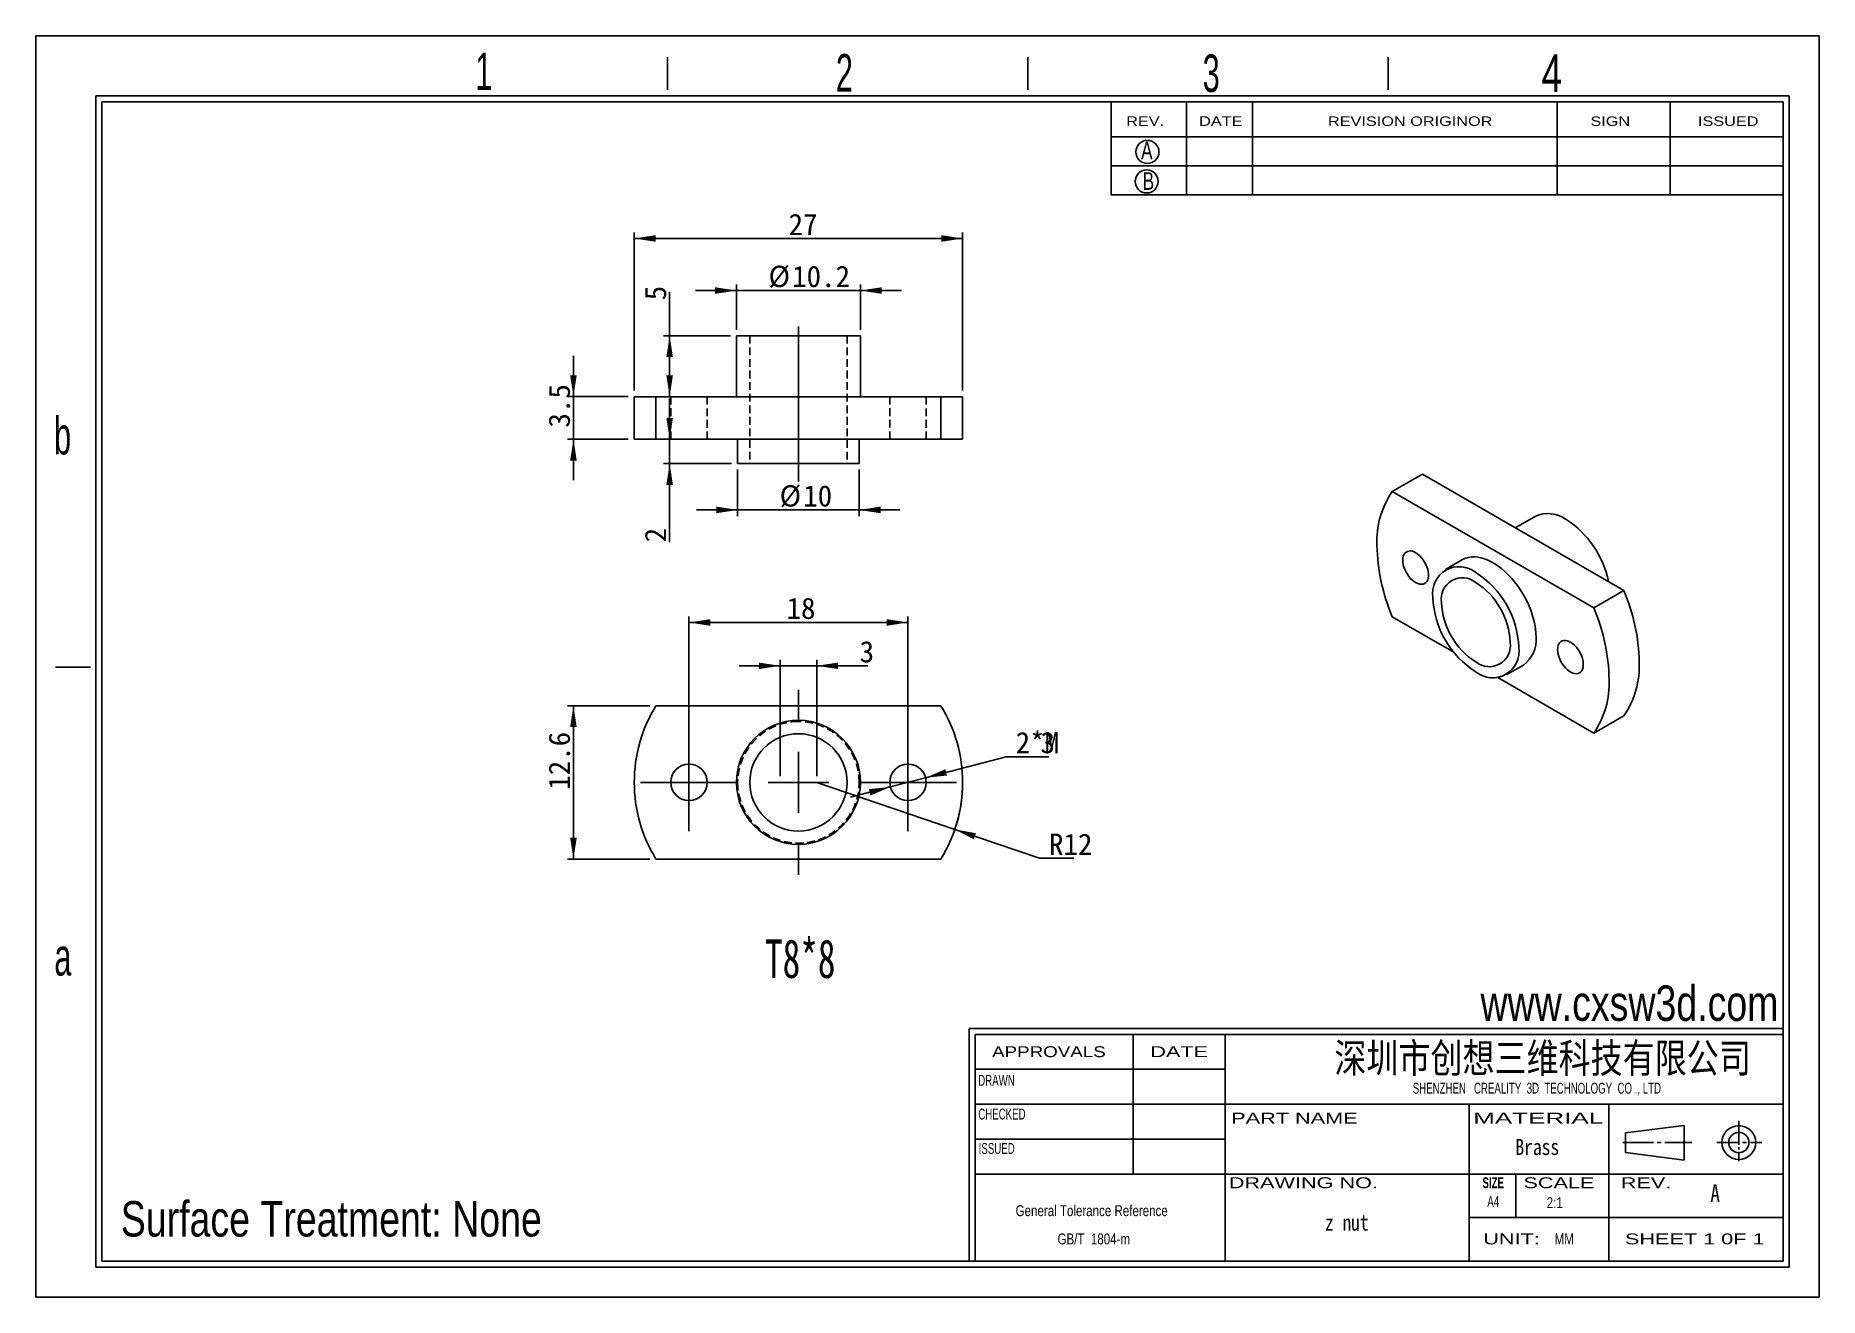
# Model space of a CAD drawing. Extents: x 1 to 148, y 1 to 104.
import ezdxf

# ---------------------------------------------------------------- set-up
doc = ezdxf.new("R2010")
doc.units = 0
doc.header["$LTSCALE"] = 0.5
for name, pattern in [('SLD-中心线', [34.29, 30.48, -1.27, 1.27, -1.27]), ('SLD-实线', [0]), ('SLD-点画线', [10.16, 6.35, -1.27, 1.27, -1.27]), ('SLD-虚线', [1.905, 1.27, -0.635])]:
    doc.linetypes.add(name, pattern=pattern)
doc.layers.get('0').update_dxf_attribs({"linetype": 'CONTINUOUS'})
for name, color, linetype in [('DIM', 5, 'SLD-实线'), ('SLD-0', 179, 'SLD-实线'), ('中心线', 1, 'SLD-点画线')]:
    doc.layers.add(name, color=color, linetype=linetype)
doc.styles.add('SLDTEXTSTYLE0', font='arial.ttf', dxfattribs={"width": 0.7584})
doc.styles.add('SLDTEXTSTYLE1', font='', dxfattribs={"width": 0.67})
doc.styles.add('SLDTEXTSTYLE10', font='', dxfattribs={"width": 0.8})
doc.styles.add('SLDTEXTSTYLE11', font='', dxfattribs={"width": 0.8})
doc.styles.add('SLDTEXTSTYLE12', font='')
doc.styles.add('SLDTEXTSTYLE2', font='arial.ttf', dxfattribs={"width": 0.63516})
doc.styles.add('SLDTEXTSTYLE3', font='GOTHIC.TTF', dxfattribs={"width": 0.7304})
doc.styles.add('SLDTEXTSTYLE4', font='GOTHIC.TTF', dxfattribs={"width": 0.61171})
doc.styles.add('SLDTEXTSTYLE5', font='arialbd.ttf', dxfattribs={"width": 0.63516})
doc.styles.add('SLDTEXTSTYLE6', font='arial.ttf', dxfattribs={"width": 1.422})
doc.styles.add('SLDTEXTSTYLE7', font='arial.ttf', dxfattribs={"width": 1.2324})
doc.styles.add('SLDTEXTSTYLE8', font='arial.ttf', dxfattribs={"width": 1.7064})
doc.styles.add('SLDTEXTSTYLE9', font='', dxfattribs={"width": 0.8, "bigfont": 'bigfont'})
doc.styles.get('SLDTEXTSTYLE1').set_extended_font_data('宋体')
doc.styles.get('SLDTEXTSTYLE10').set_extended_font_data('宋体')
doc.styles.get('SLDTEXTSTYLE11').set_extended_font_data('宋体', bold=True)
doc.styles.get('SLDTEXTSTYLE12').set_extended_font_data('宋体')
doc.styles.get('SLDTEXTSTYLE9').set_extended_font_data('宋体', bold=True)
doc.dimstyles.new('SLDDIMSTYLE0', dxfattribs={"dimtxt": 1.75, "dimasz": 1.75, "dimexe": 0, "dimexo": 0.0625, "dimgap": 0.4375, "dimtad": 2, "dimrnd": 1e-09, "dimzin": 12, "dimdsep": 46, "dimtxsty": 'SLDTEXTSTYLE1', "dimsah": 1, "dimcen": 0.09, "dimadec": 0, "dimazin": 0, "dimtfac": 1, "dimtmove": 0, "dimatfit": 0, "dimfxl": 0, "dimtolj": 1, "dimtzin": 12, "dimarcsym": 0})
doc.dimstyles.new('SLDDIMSTYLE1', dxfattribs={"dimtxt": 1.75, "dimasz": 1.75, "dimexe": 0, "dimexo": 0.0625, "dimgap": 0.4375, "dimtad": 2, "dimrnd": 1e-09, "dimzin": 12, "dimdsep": 46, "dimtxsty": 'SLDTEXTSTYLE1', "dimsah": 1, "dimcen": 0.09, "dimadec": 0, "dimazin": 0, "dimtfac": 1, "dimtofl": 0, "dimtmove": 0, "dimatfit": 3, "dimfxl": 0, "dimtolj": 1, "dimtzin": 12, "dimarcsym": 0})
doc.dimstyles.new('SLDDIMSTYLE2', dxfattribs={"dimtxt": 1.75, "dimasz": 1.75, "dimexe": 0, "dimexo": 0.0625, "dimgap": 0.4375, "dimtad": 0, "dimtih": 1, "dimtoh": 1, "dimrnd": 1e-09, "dimzin": 12, "dimdsep": 46, "dimtxsty": 'SLDTEXTSTYLE1', "dimsah": 1, "dimcen": 0, "dimadec": 0, "dimazin": 0, "dimtfac": 1, "dimtofl": 0, "dimtmove": 0, "dimatfit": 3, "dimfxl": 0, "dimtolj": 1, "dimtzin": 12, "dimarcsym": 0})
doc.dimstyles.new('SLDDIMSTYLE3', dxfattribs={"dimtxt": 1.75, "dimasz": 1.75, "dimexe": 0, "dimexo": 0.0625, "dimgap": 0.4375, "dimtad": 0, "dimtih": 1, "dimtoh": 1, "dimrnd": 1e-09, "dimzin": 12, "dimdsep": 46, "dimtxsty": 'SLDTEXTSTYLE1', "dimsah": 1, "dimcen": 0, "dimadec": 0, "dimazin": 0, "dimtfac": 1, "dimtmove": 0, "dimatfit": 3, "dimfxl": 0, "dimtolj": 1, "dimtzin": 12, "dimarcsym": 0})

# ---------------------------------------------------------------- blocks, each defined once
blk = doc.blocks.new('SW_NOTE_0')
at = {"layer": 'SLD-0', "color": 0, "char_height": 0.8963, "attachment_point": 2, "style": 'SLDTEXTSTYLE0'}
for s, insert in [('General Tolerance Reference ', (6.51, 1.16)), (' GB/T  1804-m', (6.55, -1.16))]:
    blk.add_mtext(s, dxfattribs=dict(at, insert=insert))
blk = doc.blocks.new('_D')
at = {"layer": 'DIM'}
for p, q in [((58.52, 80.17), (58.52, 83.89)), ((68.72, 80.17), (68.72, 83.89)), ((58.52, 83.39), (55.15, 83.39)), ((58.52, 83.39), (68.72, 83.39)), ((68.72, 83.39), (72.09, 83.39))]:
    blk.add_line(p, q, dxfattribs=at)
for points in [[(58.52, 83.39), (56.77, 83.66), (56.77, 83.12)], [(68.72, 83.39), (70.47, 83.12), (70.47, 83.66)]]:
    blk.add_solid(points, dxfattribs=at)
at = {"layer": 'DIM', "char_height": 1.75, "attachment_point": 1, "style": 'SLDTEXTSTYLE12'}
for s, insert in [('%%c', (61.16, 85.43)), ('10.2', (63.1, 85.43))]:
    blk.add_mtext(s, dxfattribs=dict(at, insert=insert))
blk = doc.blocks.new('_D_1')
at = {"layer": 'DIM'}
for p, q in [((58.62, 68.67), (58.62, 64.86)), ((68.62, 68.67), (68.62, 64.86)), ((58.62, 65.36), (55.25, 65.36)), ((58.62, 65.36), (68.62, 65.36)), ((68.62, 65.36), (71.99, 65.36))]:
    blk.add_line(p, q, dxfattribs=at)
for points in [[(58.62, 65.36), (56.87, 65.63), (56.87, 65.09)], [(68.62, 65.36), (70.37, 65.09), (70.37, 65.63)]]:
    blk.add_solid(points, dxfattribs=at)
at = {"layer": 'DIM', "char_height": 1.75, "attachment_point": 1, "style": 'SLDTEXTSTYLE12'}
for s, insert in [('%%c', (62.07, 67.39)), ('10', (64.01, 67.39))]:
    blk.add_mtext(s, dxfattribs=dict(at, insert=insert))
blk = doc.blocks.new('_D_2')
at = {"layer": 'DIM'}
for p, q in [((53.03, 79.67), (53.03, 83.27)), ((58.02, 79.67), (52.53, 79.67)), ((53.03, 79.67), (53.03, 74.67))]:
    blk.add_line(p, q, dxfattribs=at)
for points in [[(53.03, 79.67), (52.76, 77.92), (53.3, 77.92)], [(53.03, 74.67), (53.3, 76.42), (52.76, 76.42)]]:
    blk.add_solid(points, dxfattribs=at)
at = {"layer": 'DIM', "insert": (50.99, 82.59), "char_height": 1.75, "attachment_point": 1, "rotation": 90, "style": 'SLDTEXTSTYLE12'}
blk.add_mtext('5', dxfattribs=at)
blk = doc.blocks.new('_D_3')
at = {"layer": 'DIM'}
for p, q in [((45.12, 74.67), (45.12, 78.03)), ((49.62, 74.67), (44.62, 74.67)), ((45.12, 74.67), (45.12, 71.17)), ((49.62, 71.17), (44.62, 71.17)), ((45.12, 71.17), (45.12, 67.8))]:
    blk.add_line(p, q, dxfattribs=at)
for points in [[(45.12, 74.67), (45.39, 76.42), (44.85, 76.42)], [(45.12, 71.17), (44.85, 69.42), (45.39, 69.42)]]:
    blk.add_solid(points, dxfattribs=at)
at = {"layer": 'DIM', "insert": (43.08, 72.13), "char_height": 1.75, "attachment_point": 1, "rotation": 90, "style": 'SLDTEXTSTYLE12'}
blk.add_mtext('3.5', dxfattribs=at)
blk = doc.blocks.new('_D_4')
at = {"layer": 'DIM'}
for p, q in [((53.03, 71.17), (53.03, 74.53)), ((53.03, 71.17), (53.03, 69.17)), ((58.12, 69.17), (52.53, 69.17)), ((53.03, 69.17), (53.03, 62.7))]:
    blk.add_line(p, q, dxfattribs=at)
for points in [[(53.03, 71.17), (53.3, 72.92), (52.76, 72.92)], [(53.03, 69.17), (52.76, 67.42), (53.3, 67.42)]]:
    blk.add_solid(points, dxfattribs=at)
at = {"layer": 'DIM', "insert": (50.99, 62.7), "char_height": 1.75, "attachment_point": 1, "rotation": 90, "style": 'SLDTEXTSTYLE12'}
blk.add_mtext('2', dxfattribs=at)
blk = doc.blocks.new('_D_5')
at = {"layer": 'DIM'}
for p, q in [((50.12, 75.17), (50.12, 88.17)), ((77.12, 75.17), (77.12, 88.17)), ((50.12, 87.67), (77.12, 87.67))]:
    blk.add_line(p, q, dxfattribs=at)
for points in [[(50.12, 87.67), (51.87, 87.4), (51.87, 87.94)], [(77.12, 87.67), (75.37, 87.94), (75.37, 87.4)]]:
    blk.add_solid(points, dxfattribs=at)
at = {"layer": 'DIM', "insert": (62.81, 89.7), "char_height": 1.75, "attachment_point": 1, "style": 'SLDTEXTSTYLE12'}
blk.add_mtext('27', dxfattribs=at)
blk = doc.blocks.new('_D_6')
at = {"layer": 'DIM'}
for p, q in [((51.41, 49.27), (44.62, 49.27)), ((45.12, 49.27), (45.12, 36.67)), ((51.41, 36.67), (44.62, 36.67))]:
    blk.add_line(p, q, dxfattribs=at)
for points in [[(45.12, 49.27), (44.85, 47.52), (45.39, 47.52)], [(45.12, 36.67), (45.39, 38.42), (44.85, 38.42)]]:
    blk.add_solid(points, dxfattribs=at)
at = {"layer": 'DIM', "insert": (43.08, 42.36), "char_height": 1.75, "attachment_point": 1, "rotation": 90, "style": 'SLDTEXTSTYLE12'}
blk.add_mtext('12.6', dxfattribs=at)
blk = doc.blocks.new('_D_7')
at = {"layer": 'DIM'}
for p, q in [((54.62, 43.47), (54.62, 56.61)), ((54.62, 56.11), (72.62, 56.11)), ((72.62, 43.47), (72.62, 56.61))]:
    blk.add_line(p, q, dxfattribs=at)
for points in [[(54.62, 56.11), (56.37, 55.84), (56.37, 56.38)], [(72.62, 56.11), (70.87, 56.38), (70.87, 55.84)]]:
    blk.add_solid(points, dxfattribs=at)
at = {"layer": 'DIM', "insert": (62.64, 58.15), "char_height": 1.75, "attachment_point": 1, "style": 'SLDTEXTSTYLE12'}
blk.add_mtext('18', dxfattribs=at)
blk = doc.blocks.new('_D_8')
at = {"layer": 'DIM'}
for p, q in [((62.12, 43.47), (62.12, 53.05)), ((65.12, 43.47), (65.12, 53.05)), ((62.12, 52.55), (58.75, 52.55)), ((62.12, 52.55), (65.12, 52.55)), ((65.12, 52.55), (69.33, 52.55))]:
    blk.add_line(p, q, dxfattribs=at)
for points in [[(62.12, 52.55), (60.37, 52.81), (60.37, 52.28)], [(65.12, 52.55), (66.87, 52.28), (66.87, 52.81)]]:
    blk.add_solid(points, dxfattribs=at)
at = {"layer": 'DIM', "insert": (68.65, 54.58), "char_height": 1.75, "attachment_point": 1, "style": 'SLDTEXTSTYLE12'}
blk.add_mtext('3', dxfattribs=at)
blk = doc.blocks.new('_D_9')
at = {"layer": 'DIM'}
for p, q in [((65.12, 42.97), (76.48, 39.1)), ((76.48, 39.1), (83.43, 36.73)), ((83.43, 36.73), (86.27, 36.73))]:
    blk.add_line(p, q, dxfattribs=at)
blk.add_arc((65.12, 42.97), 12, 338.7919, 357.6141, dxfattribs=at)
blk.add_solid([(76.48, 39.1), (78.05, 38.28), (78.22, 38.79)], dxfattribs=at)
at = {"layer": 'DIM', "insert": (84.22, 38.76), "char_height": 1.75, "attachment_point": 1, "style": 'SLDTEXTSTYLE12'}
blk.add_mtext('R12', dxfattribs=at)
blk = doc.blocks.new('_D_10')
at = {"layer": 'DIM'}
for p, q in [((74.07, 43.35), (80.69, 45.07)), ((80.69, 45.07), (84.2, 45.07)), ((71.17, 42.59), (67.91, 41.74)), ((71.17, 42.59), (74.07, 43.35))]:
    blk.add_line(p, q, dxfattribs=at)
for points in [[(74.07, 43.35), (75.83, 43.53), (75.7, 44.05)], [(71.17, 42.59), (69.41, 42.41), (69.54, 41.89)]]:
    blk.add_solid(points, dxfattribs=at)
at = {"layer": 'DIM', "char_height": 1.75, "attachment_point": 1, "style": 'SLDTEXTSTYLE12'}
for s, insert in [('2*M', (81.48, 47.11)), ('3', (83.52, 47.11))]:
    blk.add_mtext(s, dxfattribs=dict(at, insert=insert))
blk = doc.blocks.new('SW_CENTERMARKSYMBOL_0')
at = {"layer": '中心线', "color": 0}
for p, q in [((0, 2.5), (0, 4)), ((0, 0), (0, 2.5)), ((-2.5, 0), (-4, 0)), ((0, 0), (-2.5, 0)), ((0, 0), (0, -2.5)), ((0, 0), (2.5, 0)), ((2.5, 0), (4, 0)), ((0, -2.5), (0, -4))]:
    blk.add_line(p, q, dxfattribs=at)
blk = doc.blocks.new('SW_CENTERMARKSYMBOL_1')
at = {"layer": '中心线', "color": 0}
for p, q in [((0, 2.5), (0, 4)), ((0, 0), (0, 2.5)), ((-2.5, 0), (-4, 0)), ((0, 0), (-2.5, 0)), ((0, 0), (0, -2.5)), ((0, 0), (2.5, 0)), ((2.5, 0), (4, 0)), ((0, -2.5), (0, -4))]:
    blk.add_line(p, q, dxfattribs=at)
blk = doc.blocks.new('SW_CENTERMARKSYMBOL_2')
at = {"layer": '中心线', "color": 0}
for p, q in [((0, 5), (0, 7.6)), ((0, 0), (0, 2.5)), ((-5, 0), (-7.6, 0)), ((0, 0), (-2.5, 0)), ((0, 0), (0, -2.5)), ((0, 0), (2.5, 0)), ((5, 0), (7.6, 0)), ((0, -5), (0, -7.6))]:
    blk.add_line(p, q, dxfattribs=at)

msp = doc.modelspace()

# ---------------------------------------------------------------- linework, layer by layer
at = {"color": 7, "linetype": 'SLD-实线'}
for p, q in [((58.52, 74.667), (58.52, 79.667)), ((58.52, 79.667), (63.62, 79.667)), ((63.62, 79.667), (68.72, 79.667)), ((68.72, 74.667), (68.72, 79.667)), ((50.12, 74.667), (50.12, 71.167)), ((50.12, 74.667), (51.906, 74.667)), ((51.906, 71.167), (51.906, 74.667)), ((75.333, 74.667), (51.906, 74.667)), ((75.333, 74.667), (75.333, 71.167)), ((75.333, 74.667), (77.12, 74.667)), ((77.12, 71.167), (77.12, 74.667)), ((51.906, 71.167), (50.12, 71.167)), ((51.906, 71.167), (75.333, 71.167)), ((58.62, 69.167), (58.62, 71.167)), ((68.62, 69.167), (68.62, 71.167)), ((77.12, 71.167), (75.333, 71.167)), ((63.62, 69.167), (58.62, 69.167)), ((68.62, 69.167), (63.62, 69.167)), ((112.444, 66.87), (114.919, 68.299)), ((131.484, 58.736), (114.919, 68.299)), ((112.444, 66.87), (129.009, 57.307)), ((124.187, 64.831), (122.556, 63.89)), ((118.227, 61.275), (116.812, 60.458)), ((131.484, 58.736), (129.009, 57.307)), ((117.508, 53.658), (112.444, 56.582)), ((129.009, 47.019), (121.116, 51.575)), ((121.812, 51.798), (123.226, 52.614)), ((51.906, 49.269), (75.333, 49.269)), ((129.009, 47.019), (131.484, 48.448)), ((75.333, 36.669), (51.906, 36.669))]:
    msp.add_line(p, q, dxfattribs=at)
at = {"color": 7, "linetype": 'SLD-虚线'}
for p, q in [((59.62, 79.667), (59.62, 69.167)), ((67.62, 79.667), (67.62, 69.167)), ((53.12, 74.667), (53.12, 71.167)), ((56.12, 71.167), (56.12, 74.667)), ((71.12, 74.667), (71.12, 71.167)), ((74.12, 71.167), (74.12, 74.667))]:
    msp.add_line(p, q, dxfattribs=at)
at = {"color": 7, "linetype": 'SLD-实线', "flags": 128}
for points in [[(113.302, 61.231), (113.313, 61.402), (113.347, 61.558), (113.402, 61.693), (113.478, 61.805), (113.573, 61.892), (113.684, 61.951), (113.81, 61.983), (113.948, 61.985), (114.094, 61.958), (114.246, 61.903), (114.401, 61.82), (114.555, 61.712), (114.705, 61.58), (114.847, 61.428), (114.98, 61.258), (115.099, 61.075), (115.202, 60.882), (115.287, 60.684), (115.353, 60.484), (115.398, 60.287), (115.42, 60.097), (115.42, 59.918), (115.398, 59.754), (115.353, 59.609), (115.287, 59.485), (115.202, 59.385), (115.099, 59.312), (114.98, 59.266), (114.847, 59.249), (114.705, 59.261), (114.555, 59.303), (114.401, 59.372), (114.246, 59.468), (114.094, 59.588), (113.948, 59.731), (113.81, 59.892), (113.684, 60.069), (113.573, 60.257), (113.478, 60.453), (113.402, 60.653), (113.347, 60.852), (113.313, 61.046), (113.302, 61.231)], [(118.227, 61.275), (118.277, 61.303), (118.49, 61.398), (118.718, 61.464), (118.959, 61.501), (119.211, 61.508), (119.473, 61.486), (119.743, 61.434), (120.019, 61.353), (120.3, 61.243), (120.584, 61.106), (120.869, 60.942), (121.153, 60.751), (121.434, 60.536), (121.71, 60.298), (121.98, 60.038), (122.242, 59.758), (122.494, 59.46), (122.735, 59.145), (122.962, 58.816), (123.176, 58.475), (123.373, 58.124), (123.553, 57.766), (123.715, 57.402), (123.857, 57.035), (123.979, 56.667), (124.08, 56.301), (124.159, 55.94), (124.216, 55.585), (124.25, 55.239), (124.262, 54.904)], [(126.03, 53.883), (126.041, 54.055), (126.075, 54.21), (126.13, 54.345), (126.206, 54.457), (126.3, 54.544), (126.412, 54.604), (126.538, 54.635), (126.676, 54.637), (126.822, 54.611), (126.974, 54.555), (127.129, 54.472), (127.283, 54.364), (127.433, 54.232), (127.575, 54.08), (127.708, 53.911), (127.827, 53.727), (127.93, 53.535), (128.015, 53.336), (128.081, 53.136), (128.126, 52.939), (128.148, 52.749), (128.148, 52.571), (128.126, 52.407), (128.081, 52.261), (128.015, 52.137), (127.93, 52.037), (127.827, 51.964), (127.708, 51.918), (127.575, 51.901), (127.433, 51.914), (127.283, 51.955), (127.129, 52.024), (126.974, 52.12), (126.822, 52.241), (126.676, 52.383), (126.538, 52.544), (126.412, 52.721), (126.3, 52.909), (126.206, 53.106), (126.13, 53.305), (126.075, 53.504), (126.041, 53.698), (126.03, 53.883)]]:
    msp.add_lwpolyline(points, dxfattribs=at)
at = {"color": 7, "linetype": 'SLD-实线'}
for centre in [(54.62, 42.969), (72.62, 42.969)]:
    msp.add_circle(centre, 1.5, dxfattribs=at)
for centre, radius, start, end in [((118.37, 62.786), 7.197, 145.42701, 182.63284), ((125.245, 62.51), 2.55, 54.19163, 114.49791), ((122.39, 57.869), 7.995, 11.50363, 57.06016), ((127.002, 62.786), 15.825, 181.19695, 203.08238), ((117.937, 58.51), 2.187, 51.05044, 188.96031), ((115.187, 53.747), 7.668, 2.54379, 57.45621), ((118.212, 58.033), 1.75, 51.05833, 188.95242), ((116.013, 54.223), 6.134, 2.54186, 57.45814), ((116.926, 52.532), 15.825, 1.19695, 23.08238), ((123.437, 58.509), 7.668, 182.54379, 237.45621), ((122.612, 58.033), 6.134, 182.54186, 237.45814), ((114.451, 51.103), 15.825, 1.19695, 23.08238), ((120.412, 54.223), 1.75, 231.05833, 8.95242), ((121.774, 54.65), 2.501, 305.50031, 5.81187), ((120.687, 53.746), 2.187, 231.05044, 8.96031), ((125.557, 52.532), 7.197, 325.42701, 2.63284), ((123.083, 51.103), 7.197, 325.42701, 2.63284), ((62.12, 42.969), 12, 148.33176, 180), ((65.12, 42.969), 12, 0, 31.66824), ((63.62, 42.969), 5.1, 90, 180), ((63.62, 42.969), 4, 90, 180), ((63.62, 42.969), 5.1, 0, 90), ((63.62, 42.969), 4, 0, 90), ((62.12, 42.969), 12, 180, 211.66824), ((63.62, 42.969), 5.1, 180, 270), ((63.62, 42.969), 4, 180, 270), ((63.62, 42.969), 4, 270, 0), ((63.62, 42.969), 5.1, 270, 0), ((65.12, 42.969), 12, 328.33176, 0)]:
    msp.add_arc(centre, radius, start, end, dxfattribs=at)
at = {"color": 7, "linetype": 'SLD-虚线'}
for start, end in [(90, 180), (0, 90), (180, 0)]:
    msp.add_arc((63.62, 42.969), 5, start, end, dxfattribs=at)
at = {"layer": 'SLD-0'}
for p, q in [((0.906, 104.337), (147.553, 104.337)), ((0.906, 0.647), (0.906, 104.337)), ((147.553, 104.337), (147.553, 0.647)), ((6.337, 3.609), (6.337, 98.905)), ((6.337, 98.905), (144.591, 98.905)), ((126.009, 98.905), (126.009, 91.257)), ((135.3, 98.905), (135.3, 91.257)), ((144.591, 98.905), (144.591, 3.609)), ((144.591, 3.609), (6.337, 3.609)), ((147.553, 0.647), (0.906, 0.647))]:
    msp.add_line(p, q, dxfattribs=at)
at = {"layer": 'SLD-0', "color": 6, "linetype": 'SLD-实线'}
for p, q in [((52.851, 99.893), (52.851, 102.585)), ((82.476, 99.893), (82.476, 102.585)), ((112.102, 99.893), (112.102, 102.585)), ((5.844, 3.116), (5.844, 99.399)), ((5.844, 99.399), (145.084, 99.399)), ((145.084, 99.399), (145.084, 3.116)), ((5.402, 52.426), (2.534, 52.426)), ((145.084, 3.116), (5.844, 3.116))]:
    msp.add_line(p, q, dxfattribs=at)
at = {"layer": 'SLD-0', "color": 179, "linetype": 'SLD-实线'}
for p, q in [((89.329, 98.905), (89.329, 91.257)), ((95.525, 98.905), (95.525, 91.257)), ((100.943, 98.905), (100.943, 91.257)), ((89.329, 96.037), (144.591, 96.037)), ((89.329, 93.647), (144.591, 93.647)), ((89.329, 91.257), (144.591, 91.257)), ((144.591, 22.731), (77.665, 22.731)), ((77.665, 22.731), (77.665, 3.609)), ((144.591, 22.253), (78.143, 22.253)), ((78.143, 22.253), (78.143, 3.609)), ((91.14, 22.253), (91.14, 10.78)), ((98.699, 22.253), (98.699, 3.609)), ((98.699, 19.385), (78.143, 19.385)), ((144.591, 16.517), (78.143, 16.517)), ((118.776, 16.517), (118.776, 3.609)), ((130.249, 3.609), (130.249, 16.517)), ((131.628, 14.177), (136.444, 14.769)), ((136.444, 11.923), (136.444, 14.769)), ((140.935, 13.175), (140.935, 15.158)), ((98.699, 13.648), (78.143, 13.648)), ((131.393, 13.366), (133.915, 13.366)), ((131.628, 12.553), (131.628, 14.177)), ((134.23, 13.366), (134.546, 13.366)), ((134.861, 13.366), (137.068, 13.366)), ((140.935, 13.366), (139.134, 13.366)), ((141.25, 13.366), (141.565, 13.366)), ((141.881, 13.366), (142.826, 13.366)), ((131.628, 12.553), (136.444, 11.923)), ((140.935, 12.983), (140.935, 12.792)), ((140.935, 12.6), (140.935, 11.833)), ((144.591, 10.78), (78.143, 10.78)), ((122.601, 10.78), (122.601, 7.195)), ((118.776, 7.195), (144.591, 7.195))]:
    msp.add_line(p, q, dxfattribs=at)
at = {"layer": 'SLD-0'}
for centre in [(92.311, 94.782), (92.25, 92.357)]:
    msp.add_circle(centre, 0.947, dxfattribs=at)
at = {"layer": 'SLD-0', "color": 179, "linetype": 'SLD-实线'}
for radius in [1.386, 0.834]:
    msp.add_circle((140.935, 13.366), radius, dxfattribs=at)
at = {"layer": '中心线', "linetype": 'SLD-中心线'}
msp.add_line((63.62, 67.671), (63.62, 80.441), dxfattribs=at)

# ---------------------------------------------------------------- block references
at = {"layer": 'SLD-0', "color": 179}
msp.add_blockref('SW_NOTE_0', (81.219, 7.055), dxfattribs=at)
at = {"layer": '中心线'}
for name, p in [('SW_CENTERMARKSYMBOL_2', (63.62, 42.969)), ('SW_CENTERMARKSYMBOL_0', (54.62, 42.969)), ('SW_CENTERMARKSYMBOL_1', (72.62, 42.969))]:
    msp.add_blockref(name, p, dxfattribs=at)

# ---------------------------------------------------------------- texts
at = {"color": 7, "linetype": 'Continuous', "insert": (60.872, 30.07), "char_height": 3.175, "attachment_point": 1, "style": 'SLDTEXTSTYLE1'}
msp.add_mtext('T8*8', dxfattribs=at)
at = {"layer": 'SLD-0'}
for s, insert, char_height, attachment_point, style in [('1', (37.055, 102.949), 3.086, 1, 'SLDTEXTSTYLE4'), ('2', (66.694, 102.828), 3.086, 1, 'SLDTEXTSTYLE4'), ('3', (96.853, 102.797), 3.086, 1, 'SLDTEXTSTYLE4'), ('4', (124.72, 102.793), 3.086, 1, 'SLDTEXTSTYLE3'), ('A', (91.789, 95.626), 1.452, 1, 'SLDTEXTSTYLE3'), ('B', (91.916, 93.119), 1.452, 1, 'SLDTEXTSTYLE3'), ('b', (2.417, 73.01), 3.086, 1, 'SLDTEXTSTYLE4'), ('a', (2.44, 30.176), 3.086, 1, 'SLDTEXTSTYLE4'), ('深圳市创想三维科技有限公司', (124.803, 21.52), 2.41404, 2, 'SLDTEXTSTYLE9'), ('Brass', (124.365, 13.668), 1.3229, 2, 'SLDTEXTSTYLE11'), ('A', (138.589, 9.927), 1.455, 1, 'SLDTEXTSTYLE10'), ('z nut', (108.703, 7.451), 1.3229, 2, 'SLDTEXTSTYLE11')]:
    msp.add_mtext(s, dxfattribs=dict(at, insert=insert, char_height=char_height, attachment_point=attachment_point, style=style))
at = {"layer": 'SLD-0', "color": 179}
for s, insert, char_height, attachment_point, style in [('REV.', (90.564, 97.7), 0.7768, 1, 'SLDTEXTSTYLE7'), ('DATE', (96.563, 97.7), 0.7768, 1, 'SLDTEXTSTYLE7'), ('REVISION ORIGINOR', (107.154, 97.7), 0.77682, 1, 'SLDTEXTSTYLE7'), ('SIGN', (128.733, 97.7), 0.7768, 1, 'SLDTEXTSTYLE7'), ('ISSUED', (137.574, 97.7), 0.7768, 1, 'SLDTEXTSTYLE7'), ('APPROVALS', (84.213, 21.281), 0.8963, 2, 'SLDTEXTSTYLE7'), ('DATE', (94.925, 21.281), 0.8963, 2, 'SLDTEXTSTYLE6'), ('DRAWN', (79.902, 18.926), 0.8963, 2, 'SLDTEXTSTYLE2'), ('SHENZHEN   CREALITY  3D  TECHNOLOGY  CO ., LTD', (124.33, 18.284), 0.89633, 2, 'SLDTEXTSTYLE2'), ('CHECKED', (80.348, 16.157), 0.8963, 2, 'SLDTEXTSTYLE2'), ('PART NAME', (104.397, 15.823), 0.8963, 2, 'SLDTEXTSTYLE6'), ('MATERIAL', (124.44, 15.823), 0.8963, 2, 'SLDTEXTSTYLE8'), ('ISSUED', (79.918, 13.327), 0.8963, 2, 'SLDTEXTSTYLE2'), ('DRAWING NO.', (105.134, 10.511), 0.89633, 2, 'SLDTEXTSTYLE6'), ('SIZE', (120.739, 10.511), 0.8963, 2, 'SLDTEXTSTYLE5'), ('SCALE', (126.144, 10.511), 0.8963, 2, 'SLDTEXTSTYLE6'), ('REV.', (133.305, 10.511), 0.8963, 2, 'SLDTEXTSTYLE6'), ('A4', (120.745, 8.977), 0.8963, 2, 'SLDTEXTSTYLE2'), ('2:1', (125.798, 8.873), 0.8963, 2, 'SLDTEXTSTYLE0'), ('UNIT:', (122.249, 5.895), 0.8963, 2, 'SLDTEXTSTYLE6'), ('MM', (126.58, 5.895), 0.8963, 2, 'SLDTEXTSTYLE0'), ('SHEET 1 0F 1', (137.31, 5.895), 0.89633, 2, 'SLDTEXTSTYLE6')]:
    msp.add_mtext(s, dxfattribs=dict(at, insert=insert, char_height=char_height, attachment_point=attachment_point, style=style))
at = {"layer": 'SLD-0', "color": 5, "char_height": 2.91042, "attachment_point": 1, "style": 'SLDTEXTSTYLE0'}
for s, insert in [('www.cxsw3d.com', (119.694, 26.278)), ('Surface Treatment: None', (7.904, 8.553))]:
    msp.add_mtext(s, dxfattribs=dict(at, insert=insert))

# ---------------------------------------------------------------- dimensions: what is measured, and where the dimension line sits
at = {"layer": 'DIM'}
for base, p1, p2, dimstyle, picture, middle in [((77.12, 87.667), (50.12, 74.667), (77.12, 74.667), 'SLDDIMSTYLE1', '_D_5', (63.493, 87.667)), ((72.62, 56.112), (54.62, 42.969), (72.62, 42.969), 'SLDDIMSTYLE1', '_D_7', (63.317, 56.112)), ((65.12, 52.545), (62.12, 42.969), (65.12, 42.969), 'SLDDIMSTYLE0', '_D_8', (68.991, 52.545))]:
    dim = msp.add_linear_dim(base=base, p1=p1, p2=p2, dimstyle=dimstyle, dxfattribs=at)
    dim.commit()
    dim.dimension.update_dxf_attribs({"geometry": picture, "text_midpoint": middle, "dimtype": 160})
for base, p1, p2, picture, middle in [((68.72, 83.389), (58.52, 79.667), (68.72, 79.667), '_D', (63.493, 83.389)), ((68.62, 65.358), (58.62, 69.167), (68.62, 69.167), '_D_1', (63.72, 65.358))]:
    dim = msp.add_linear_dim(base=base, p1=p1, p2=p2, text='%%c<>', dimstyle='SLDDIMSTYLE0', dxfattribs=at)
    dim.commit()
    dim.dimension.update_dxf_attribs({"geometry": picture, "text_midpoint": middle, "dimtype": 160})
for base, p1, p2, dimstyle, picture, middle in [((53.031, 74.667), (58.52, 79.667), (50.12, 74.667), 'SLDDIMSTYLE1', '_D_2', (53.031, 82.926)), ((45.12, 71.167), (50.12, 74.667), (50.12, 71.167), 'SLDDIMSTYLE0', '_D_3', (45.12, 73.147)), ((53.031, 69.167), (50.12, 71.167), (58.62, 69.167), 'SLDDIMSTYLE0', '_D_4', (53.031, 63.043)), ((45.12, 36.669), (51.906, 49.269), (51.906, 36.669), 'SLDDIMSTYLE1', '_D_6', (45.12, 43.723))]:
    dim = msp.add_linear_dim(base=base, p1=p1, p2=p2, angle=90, dimstyle=dimstyle, dxfattribs=at)
    dim.commit()
    dim.dimension.update_dxf_attribs({"geometry": picture, "text_midpoint": middle, "dimtype": 160})
dim = msp.add_diameter_dim_2p(p1=(74.071, 43.347), p2=(71.168, 42.592), text='2*M<>', dimstyle='SLDDIMSTYLE3', override={"dimpost": '<>'}, dxfattribs=at)
dim.commit()
dim.dimension.update_dxf_attribs({"geometry": '_D_10', "text_midpoint": (82.843, 46.088), "dimtype": 163})
dim = msp.add_radius_dim(center=(65.12, 42.969), mpoint=(76.478, 39.098), dimstyle='SLDDIMSTYLE2', dxfattribs=at)
dim.commit()
dim.dimension.update_dxf_attribs({"geometry": '_D_9', "text_midpoint": (85.244, 37.747), "dimtype": 164})

doc.saveas('drawing.dxf')
